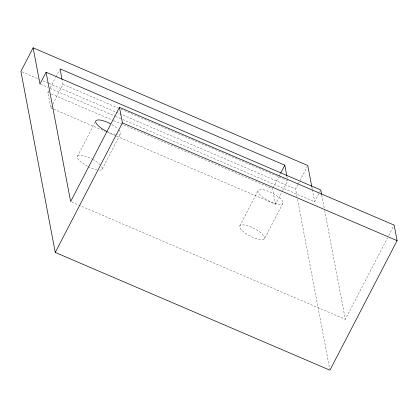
<?xml version="1.0" encoding="UTF-8"?>
<svg xmlns="http://www.w3.org/2000/svg" width="418" height="418" viewBox="0 0 418 418"><rect width="100%" height="100%" fill="white"/><g stroke="black" fill="none" stroke-linecap="round" stroke-linejoin="round"><path stroke-width="0.31" stroke-dasharray="2.09 1.57" d="M53.175 108.967L50.782 107.938L47.835 92.415L48.728 90.69M50.217 87.822L55.578 77.476M55.876 76.907L59.45 70.01M50.782 107.938L51.675 106.214M52.867 103.915L62.987 84.384L62.282 80.658M87.566 166.322A13.935 4.258 27.4 0 1 77.534 156.201L94.949 122.605M102.164 169.217L120.478 133.885M239.848 225.777L258.162 190.441M273.173 187.604L278.832 176.689M279.13 176.114L280.321 173.815M116.706 136.195L275.519 204.271L282.369 191.057M282.667 190.488L287.73 180.717L121.121 109.302M264.474 238.793A13.935 4.258 27.4 0 0 247.984 225.903A13.935 4.258 27.4 0 0 244.028 232.157A13.935 4.258 27.4 0 0 264.474 238.793L282.793 203.461A13.935 4.258 27.4 0 0 266.297 190.566A13.935 4.258 27.4 0 0 262.342 196.826A13.935 4.258 27.4 0 0 282.793 203.461M297.041 196.789L295.583 189.108L297.966 184.51M298.264 183.941L307.199 166.704M122.746 119.501L314.665 201.769L319.315 192.797M319.608 192.238L320.773 189.991M71.828 202.108L345.315 319.336L387.564 237.832M388.761 235.517L394.153 225.114M62.987 84.384L118.127 108.016M22.102 71.88L39.491 79.336M43.091 80.878L48.488 83.192M49.089 83.448L295.583 189.108M40.583 84.284L47.777 87.367M50.176 88.397L114.95 116.162M115.551 116.418L122.15 119.245M47.835 92.415L49.031 92.932M51.43 93.956L113.158 120.421M113.759 120.677L272.578 188.753L275.519 204.271M53.776 109.223L105.315 131.315M107.713 132.344L116.105 135.939M321.745 195.117L324.54 209.841M324.661 210.484L345.315 319.336M311.891 187.154L312.256 189.061M312.377 189.699L314.665 201.769M297.527 199.349L329.703 368.911M286.905 176.37L287.495 179.479M101.652 166.536A13.935 4.258 27.4 0 1 99.369 170.152M96.939 169.865A13.935 4.258 27.4 0 1 88.099 166.599M77.534 156.201A13.935 4.258 27.4 0 1 92.132 159.096M92.665 159.383A13.935 4.258 27.4 0 1 100.168 164.755M118.926 129.883A13.935 4.258 27.4 0 1 117.688 134.815M115.258 134.533A13.935 4.258 27.4 0 1 106.961 131.539M112.034 124.642A13.935 4.258 27.4 0 1 118.101 129.047"/><path stroke-width="0.63" d="M311.771 186.522L307.794 165.554L33.111 47.809L20.9 71.363L55.26 252.446L329.943 370.191L397.1 240.637L394.153 225.114L119.47 107.369L70.632 201.591L46.09 72.246L320.773 189.991L321.62 194.474M46.09 72.246L39.982 84.023L33.111 47.809M55.26 252.446L122.417 122.892L119.47 107.369M280.619 173.24L284.789 165.199L60.046 68.86L62.047 79.415M122.417 122.892L397.1 240.637M284.789 165.199L286.79 175.753M106.961 131.539A13.935 4.258 27.4 0 1 95.759 121.027A13.935 4.258 27.4 0 1 110.446 123.765"/></g></svg>
